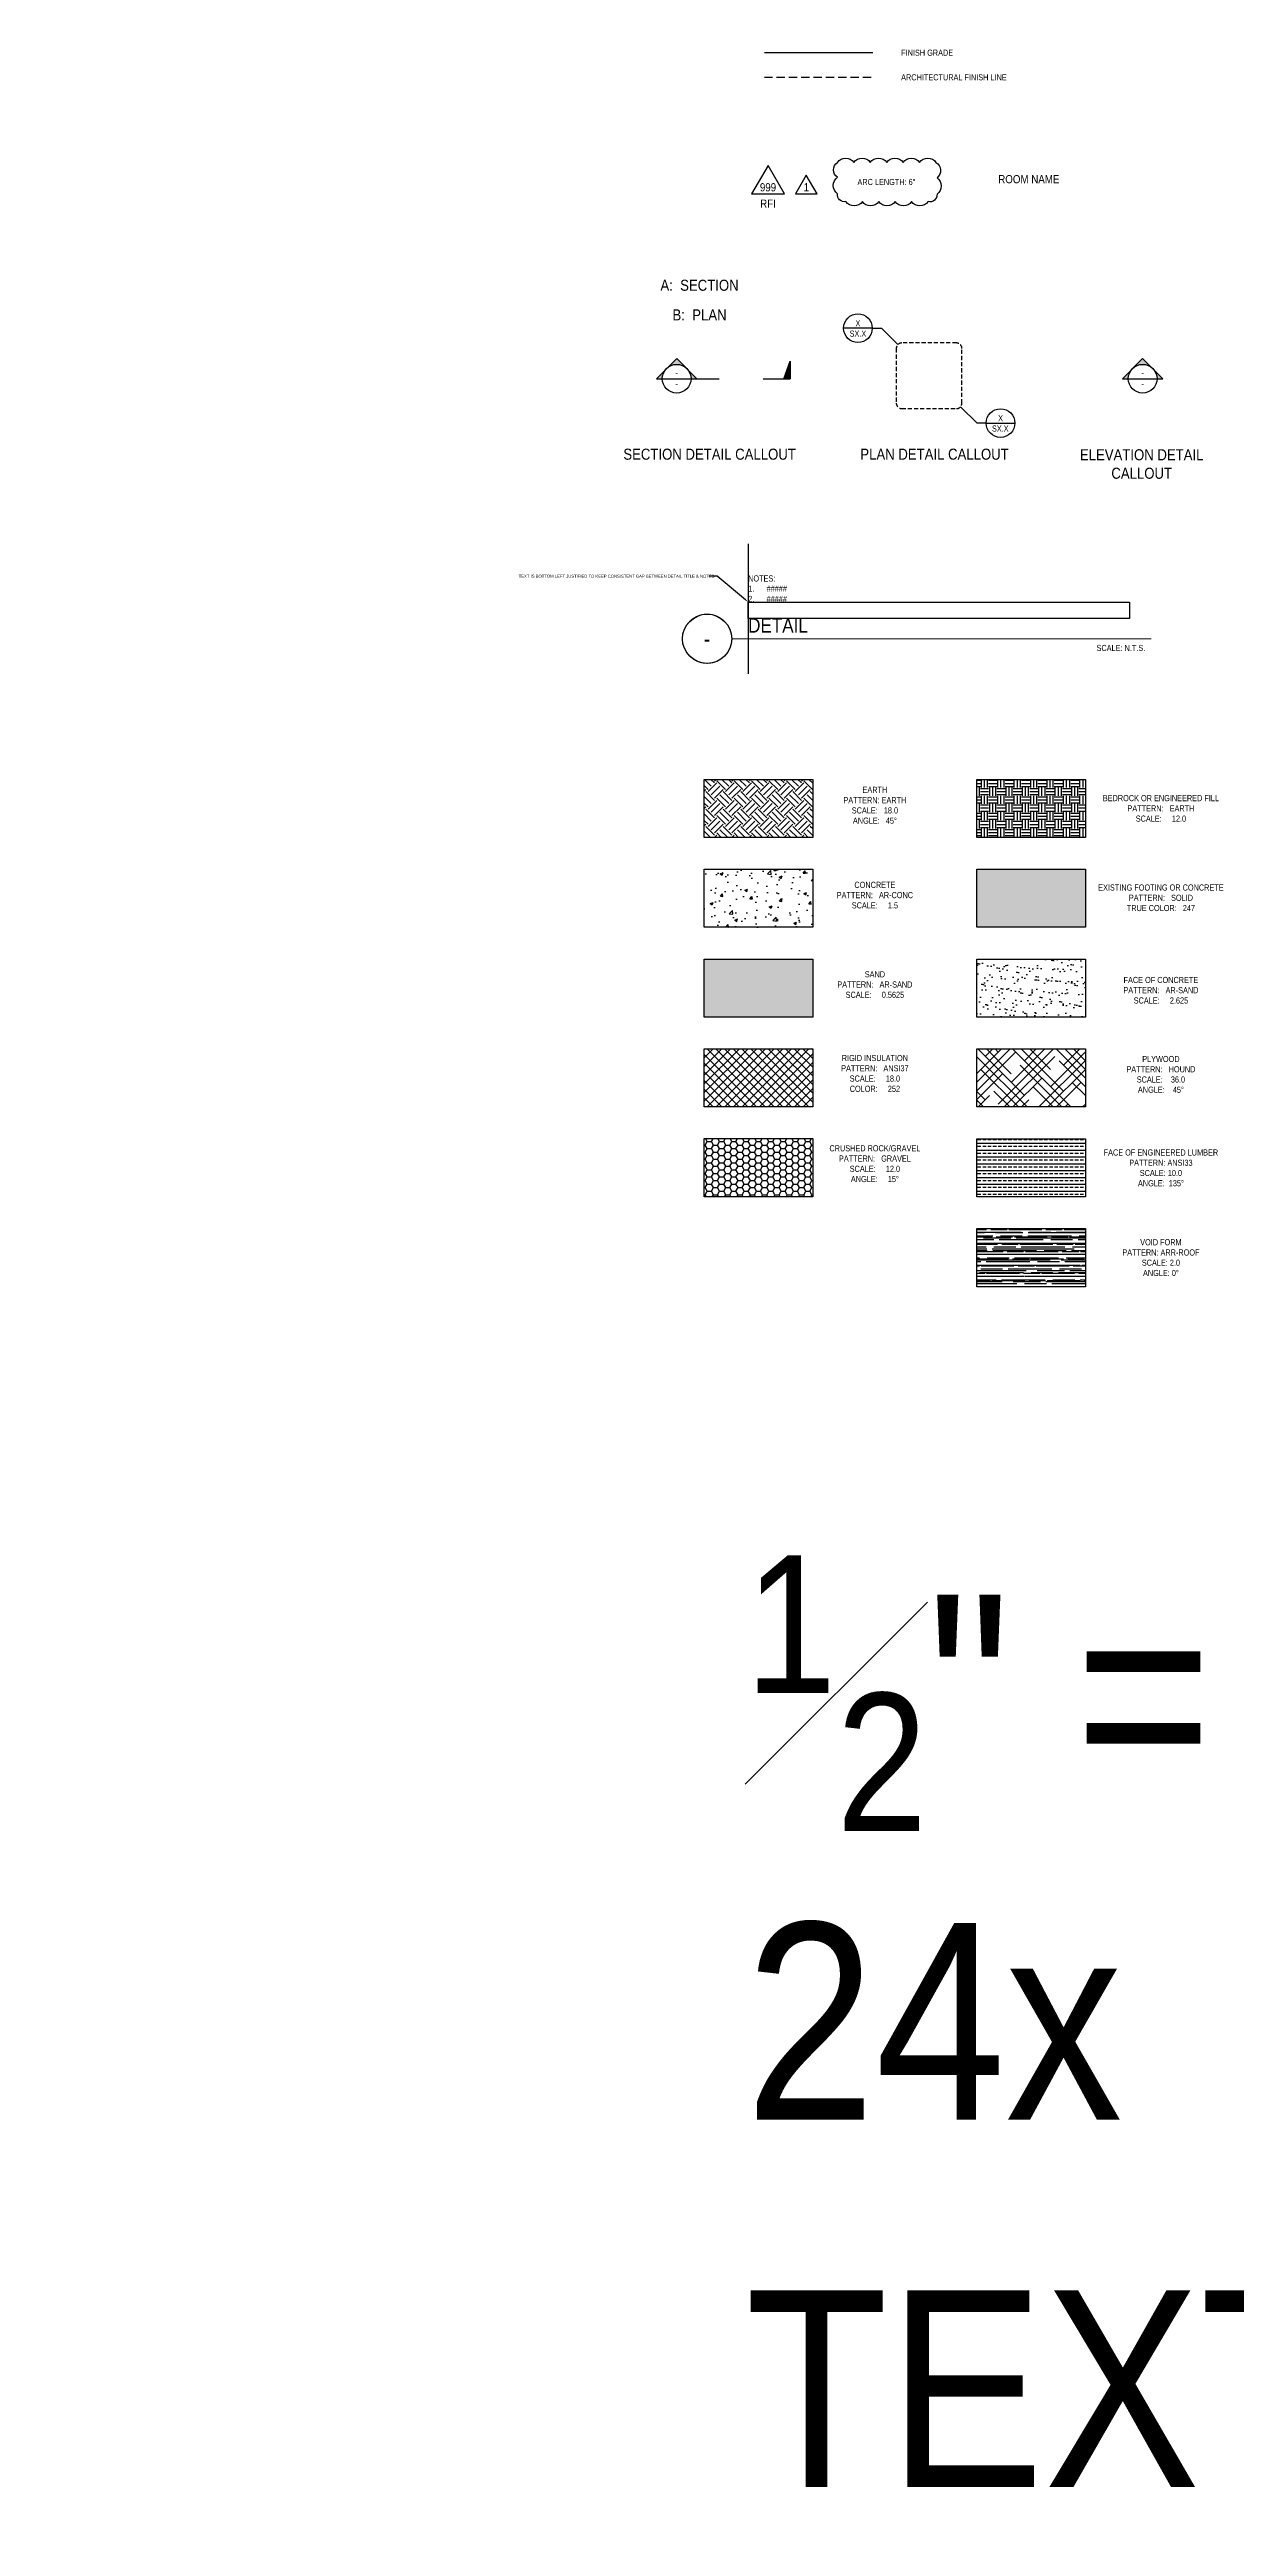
# Model space of a CAD drawing. Header units: inches. Extents: x -16404 to 14624, y -1591 to 16152.
# Drawn here: x 9454 to 9888, y -1004 to -98 of the extents above; entities that cross this region are included whole.
import ezdxf
from ezdxf import colors
from ezdxf.entities.mleader import LeaderData, LeaderLine
from ezdxf.enums import TextEntityAlignment as Align
from ezdxf.math import Vec2, Vec3

# ---------------------------------------------------------------- set-up
doc = ezdxf.new("R2010")
doc.units = ezdxf.units.IN
doc.header["$LTSCALE"] = 24
doc.header["$MEASUREMENT"] = 0
doc.linetypes.add('HIDDEN2', pattern=[0.1875, 0.125, -0.0625])
doc.linetypes.add('PHANTOM2', pattern=[1.25, 0.625, -0.125, 0.125, -0.125, 0.125, -0.125])
doc.layers.get('0').update_dxf_attribs({"linetype": 'CONTINUOUS'})
doc.layers.add('DESIGNER COMMENTS', color=221, linetype='CONTINUOUS', plot=False)
doc.layers.add('S-ANNO-NONPLOT', color=253, linetype='CONTINUOUS', plot=False)
for name, color, linetype in [('S-ANNO-NOTE', 4, 'CONTINUOUS'), ('S-ANNO-NOTE-EXIST', 251, 'CONTINUOUS'), ('S-ARCH-FINISHES', 1, 'HIDDEN2'), ('S-DETL-SYMB', 4, 'CONTINUOUS'), ('S-DETL-SYMB @ 1', 4, 'CONTINUOUS'), ('S-GRADE', 3, 'CONTINUOUS'), ('S-REV-1', 2, 'CONTINUOUS'), ('S-REV-DELTA', 2, 'CONTINUOUS'), ('S-ROOM-NAME', 252, 'CONTINUOUS')]:
    doc.layers.add(name, color=color, linetype=linetype)
doc.layers.add('S-HATCH-SOIL', color=7, linetype='CONTINUOUS', true_color=0x8f8f8f, transparency=0.8)
doc.layers.add('S-POCHE-247', color=7, linetype='CONTINUOUS', true_color=0xf7f7f7, transparency=0.8)
doc.layers.add('S-HATCH1', color=1, linetype='CONTINUOUS', transparency=0.5)
doc.layers.add('S-HATCH2', color=2, linetype='CONTINUOUS', transparency=0.5)
doc.styles.add('Arial', font='arial.ttf', dxfattribs={"width": 0.85})

# ---------------------------------------------------------------- blocks, each defined once
blk = doc.blocks.new('*U675')
at = {"layer": 'S-DETL-SYMB'}
h = blk.add_hatch(color=4, dxfattribs=at)
edge = h.paths.add_edge_path()
edge.add_line((0.219, 0), (0.309, 0))
edge.add_line((0.309, 0), (0, 0.309))
edge.add_line((0, 0.309), (-0.309, 0))
edge.add_line((-0.309, 0), (-0.219, 0))
edge.add_arc((0, 0), 0.219, 0, 180, ccw=False)
at = {"layer": 'S-DETL-SYMB', "color": 2, "linetype": 'PHANTOM2'}
for p, q in [((0.312, 0), (0.646, 0)), ((1.316, 0), (1.729, 0))]:
    blk.add_line(p, q, dxfattribs=at)
at = {"layer": 'S-DETL-SYMB'}
blk.add_line((-0.219, 0), (0.219, 0), dxfattribs=at)
blk.add_lwpolyline([(0.219, 0), (0.309, 0), (0, 0.309), (-0.309, 0), (-0.219, 0, -1)], format="xyb", close=True, dxfattribs=at)
blk.add_lwpolyline([(1.633, 0), (1.729, 0.267), (1.729, 0)], close=True, dxfattribs=at)
blk.add_circle((0, 0), 0.219, dxfattribs=at)
blk.add_solid([(1.729, 0.267), (1.633, 0), (1.729, 0)], dxfattribs=at)
at = {"layer": 'S-DETL-SYMB', "style": 'Arial', "width": 0.85, "flags": 8}
blk.add_attdef('VIEWNUMBER', text='', height=0.0938, dxfattribs=at).set_placement((0, 0.011), align=Align.BOTTOM_CENTER)
blk.add_attdef('SHEETNUMBER', text='', height=0.0938, dxfattribs=at).set_placement((0, -0.032), align=Align.TOP_CENTER)
blk = doc.blocks.new('_Integral')
at = {"color": 0, "linetype": 'ByBlock', "lineweight": -2}
for centre, start, end in [((0.44, -0.09), 102, 168), ((-0.44, 0.09), 282, 348)]:
    blk.add_arc(centre, 0.454, start, end, dxfattribs=at)
blk = doc.blocks.new('_DotBlank')
at = {"color": 0, "lineweight": -2}
blk.add_line((-0.5, 0), (-1, 0), dxfattribs=at)
blk.add_circle((0, 0), 0.5, dxfattribs=at)
blk = doc.blocks.new('ARROW-LOOP')
at = {"color": 0}
blk.add_lwpolyline([(-1.81, 0), (0.54, 0, 1.317177), (-0.46, -0.28)], format="xyb", dxfattribs=at)
blk = doc.blocks.new('_ClosedBlank')
at = {"color": 0, "linetype": 'ByBlock', "lineweight": -2}
for p, q in [((-1, 0.17), (0, 0)), ((-1, 0.17), (-1, -0.17)), ((0, 0), (-1, -0.17))]:
    blk.add_line(p, q, dxfattribs=at)
blk = doc.blocks.new('*U663')
at = {"layer": 'S-DETL-SYMB', "linetype": 'ByBlock'}
blk.add_lwpolyline([(-24, 20), (-24, -20, 0.414214), (-20, -24), (20, -24, 0.414214), (24, -20), (24, 20, 0.414214), (20, 24), (-20, 24, 0.414214)], format="xyb", close=True, dxfattribs=at)
blk = doc.blocks.new('*U664')
at = {"layer": 'S-DETL-SYMB'}
blk.add_lwpolyline([(-18.7, 12), (-39.7, 12)], dxfattribs=at)
at = {"layer": 'S-DETL-SYMB', "color": 2}
blk.add_lwpolyline([(-18.7, 12), (-12, 12), (0, 0)], dxfattribs=at)
at = {"layer": 'S-DETL-SYMB'}
blk.add_circle((-29.2, 12), 10.5, dxfattribs=at)
at = {"layer": 'S-ANNO-NOTE', "style": 'Arial', "width": 0.85}
blk.add_attdef('DETAILNO.', text='', height=4.5, dxfattribs=at).set_placement((-29.2, 12), align=Align.BOTTOM_CENTER)
blk.add_attdef('SHEETNO.', text='', height=4.5, dxfattribs=at).set_placement((-29.2, 8), align=Align.MIDDLE_CENTER)
blk = doc.blocks.new('*U671')
at = {"layer": 'S-DETL-SYMB', "color": 2}
blk.add_lwpolyline([(18.7, -12), (12, -12), (0, 0)], dxfattribs=at)
at = {"layer": 'S-DETL-SYMB'}
blk.add_lwpolyline([(18.7, -12), (39.7, -12)], dxfattribs=at)
blk.add_circle((29.2, -12), 10.5, dxfattribs=at)
at = {"layer": 'S-ANNO-NOTE', "style": 'Arial', "width": 0.85}
blk.add_attdef('DETAILNO.', text='', height=4.5, dxfattribs=at).set_placement((29.2, -12), align=Align.BOTTOM_CENTER)
blk.add_attdef('SHEETNO.', text='', height=4.5, dxfattribs=at).set_placement((29, -16), align=Align.MIDDLE_CENTER)
blk = doc.blocks.new('REV DELTA')
blk.add_lwpolyline([(2, 0), (0, 3.46), (-2, 0)], close=True)
at = {"style": 'Arial', "width": 0.85}
blk.add_attdef('1', text='', height=1.5, dxfattribs=at).set_placement((0, 1.23), align=Align.MIDDLE)
blk = doc.blocks.new('*U652')
at = {"layer": 'S-DETL-SYMB'}
h = blk.add_hatch(color=4, dxfattribs=at)
edge = h.paths.add_edge_path()
edge.add_line((0.219, 0), (0.309, 0))
edge.add_line((0.309, 0), (0, 0.309))
edge.add_line((0, 0.309), (-0.309, 0))
edge.add_line((-0.309, 0), (-0.219, 0))
edge.add_arc((0, 0), 0.219, 0, 180, ccw=False)
blk.add_line((-0.219, 0), (0.219, 0), dxfattribs=at)
blk.add_lwpolyline([(0.219, 0), (0.309, 0), (0, 0.309), (-0.309, 0), (-0.219, 0, -1)], format="xyb", close=True, dxfattribs=at)
blk.add_circle((0, 0), 0.219, dxfattribs=at)
at = {"layer": 'S-DETL-SYMB', "style": 'Arial', "width": 0.85, "flags": 8}
blk.add_attdef('VIEWNUMBER', text='', height=0.0938, dxfattribs=at).set_placement((0, 0.011), align=Align.BOTTOM_CENTER)
blk.add_attdef('SHEETNUMBER', text='', height=0.0938, dxfattribs=at).set_placement((0, -0.032), align=Align.TOP_CENTER)
blk = doc.blocks.new('*U654')
at = {"const_width": 0.375}
for points in [[(-9, 0, -1), (9, 0, 3.732051)], [(-9, 0, 1), (9, 0, -3.732051)]]:
    blk.add_lwpolyline(points, format="xyb", dxfattribs=at)
blk.add_lwpolyline([(9, 0), (162.42, 0)], dxfattribs=at)
blk.add_circle((0, 0), 9)
at = {"style": 'Arial', "width": 0.85}
for tag, p in [('DWG_TITLE_1', (15, 12.38)), ('DWG_TITLE_2', (15, 4.88))]:
    blk.add_attdef(tag, text='', height=5.25, dxfattribs=at).set_placement(p, align=Align.MIDDLE_LEFT)
blk.add_attdef('#', text='', height=6, dxfattribs=at).set_placement((0, 0), align=Align.MIDDLE_CENTER)
blk.add_attdef('SCALE', text='', height=2.25, dxfattribs=at).set_placement((160.17, -2.25), align=Align.TOP_RIGHT)
blk = doc.blocks.new('RevDelta_CA')
blk.add_lwpolyline([(12, 0), (0, 20.8), (-12, 0)], close=True)
at = {"style": 'Arial', "width": 0.85}
for tag, p in [('NUMBER', (0, 4.9)), ('TYPE', (0, -7.1))]:
    blk.add_attdef(tag, text='', height=6, dxfattribs=at).set_placement(p, align=Align.MIDDLE_CENTER)

msp = doc.modelspace()

# ---------------------------------------------------------------- hatches: boundary and pattern name
at = {"layer": 'S-HATCH-SOIL'}
h = msp.add_hatch(dxfattribs=at)
h.set_pattern_fill('EARTH', color=256, scale=18, angle=45, style=0)
h.set_pattern_definition([(45, (2499.499, -3496.412), (4e-16, 6.363961), [4.5, -4.5]), (45, (2498.3056, -3495.2187), (4e-16, 6.363961), [4.5, -4.5]), (45, (2497.1124, -3494.0255), (4e-16, 6.363961), [4.5, -4.5]), (135, (2497.1124, -3493.23), (-6.363961, 1e-15), [4.5, -4.5]), (135, (2498.3056, -3492.0368), (-6.363961, 1e-15), [4.5, -4.5]), (135, (2499.499, -3490.8435), (-6.363961, 1e-15), [4.5, -4.5])])
h.paths.add_polyline_path([(9693.33816, -364.80789), (9733.01596, -364.80789), (9733.01596, -386.07116), (9693.33816, -386.07116)])
h = msp.add_hatch(dxfattribs=at)
h.set_pattern_fill('EARTH', color=256, scale=12, style=0)
h.set_pattern_definition([(0, (2546.3318, -3496.412), (3, 3), [3, -3]), (0, (2546.3318, -3495.287), (3, 3), [3, -3]), (0, (2546.3318, -3494.162), (3, 3), [3, -3]), (90, (2546.7068, -3493.787), (-3, 3), [3, -3]), (90, (2547.8318, -3493.787), (-3, 3), [3, -3]), (90, (2548.9568, -3493.787), (-3, 3), [3, -3])])
h.paths.add_polyline_path([(9793.01596, -364.80789), (9832.69377, -364.80789), (9832.69377, -386.07116), (9793.01596, -386.07116)])
h = msp.add_hatch(dxfattribs=at)
h.set_pattern_fill('HONEY', color=256, scale=12, style=0)
h.set_pattern_definition([(0, (2476.475, -3529.237), (2.25, 1.2990381), [1.5, -3]), (120, (2476.475, -3529.237), (-2.25, 1.2990381), [1.5, -3]), (60, (2476.475, -3529.237), (4e-16, 2.59807621), [-3, 1.5])])
h.paths.add_polyline_path([(9693.33816, -496.23795), (9733.01596, -496.23795), (9733.01596, -517.50122), (9693.33816, -517.50122)])
at = {"layer": 'S-HATCH1'}
h = msp.add_hatch(dxfattribs=at)
h.set_pattern_fill('ANSI37', color=252, scale=18, style=0)
h.set_pattern_definition([(45, (2499.499, -3463.5002), (-1.59099026, 1.59099026), []), (135, (2499.499, -3463.5002), (-1.59099026, -1.59099026), [])])
h.paths.add_polyline_path([(9693.33816, -463.36958), (9733.01596, -463.36958), (9733.01596, -484.63286), (9693.33816, -484.63286)])
h = msp.add_hatch(dxfattribs=at)
h.set_pattern_fill('HOUND', color=252, scale=36, angle=45, style=0)
h.set_pattern_definition([(45, (4674.6673, -1772.3633), (4.7729708, 7.9549513), [36, -18]), (135, (4674.6673, -1772.3633), (4.7729708, -7.9549513), [36, -18])])
h.paths.add_polyline_path([(9793.01596, -463.41298), (9832.69377, -463.41298), (9832.69377, -484.67625), (9793.01596, -484.67625)])
h = msp.add_hatch(dxfattribs=at)
h.set_pattern_fill('ANSI33', color=252, scale=10, angle=135, style=0)
h.set_pattern_definition([(180, (2652.0216, -3627.9288), (-4e-16, -2.5), []), (180, (2650.7716, -3626.6788), (-4e-16, -2.5), [1.25, -0.625])])
h.paths.add_polyline_path([(9793.01596, -496.32474), (9832.69377, -496.32474), (9832.69377, -517.58801), (9793.01596, -517.58801)])
h = msp.add_hatch(dxfattribs=at)
h.set_pattern_fill('AR-RROOF', color=256, scale=2, style=0)
h.set_pattern_definition([(0, (6326.6323, -7446.5473), (4.4, 2), [30, -4, 10, -2]), (0, (6329.2923, -7445.5473), (-2, 2.66), [6, -0.66, 12, -1.5]), (0, (6327.6323, -7444.8473), (10.4, 1.34), [16, -2.8, 8, -2])])
h.paths.add_polyline_path([(9793.01596, -529.1497), (9832.69377, -529.1497), (9832.69377, -550.41298), (9793.01596, -550.41298)])
at = {"layer": 'S-HATCH2'}
h = msp.add_hatch(dxfattribs=at)
h.set_pattern_fill('AR-CONC', color=256, scale=1.5, style=0)
h.set_pattern_definition([(50, (2499.499, -3496.412), (10.758903, -0.941282), [1.125, -12.375]), (355, (2499.499, -3496.412), (-2.08127, 11.282882), [0.9, -9.9]), (100.45144, (2500.395, -3496.49), (8.677633, 10.3416), [0.956103, -10.517132]), (46.1842, (2499.499, -3493.412), (16.00862, -2.48279), [1.6875, -18.5625]), (96.63564, (2500.833, -3493.619), (14.01993, 14.61178), [1.434155, -15.775706]), (351.18416, (2499.499, -3493.412), (14.01993, 14.61178), [1.35, -14.85]), (21, (2500.999, -3494.162), (8.953606, -6.039283), [1.125, -12.375]), (326, (2500.999, -3494.162), (3.64973, 10.87725), [0.9, -9.9]), (71.45144, (2501.745, -3494.665), (12.603336, 4.837967), [0.956103, -10.517132]), (37.5, (2499.499, -3496.412), (0.1823978, 4.9934078), [0, -9.78, 0, -10.05, 0, -9.9375]), (7.5, (2499.499, -3496.412), (3.946043, 5.9161757), [0, -5.73, 0, -9.555, 0, -3.7875]), (327.5, (2496.154, -3496.412), (8.0073365, -0.338323), [0, -3.75, 0, -11.7, 0, -15.525]), (317.5, (2494.654, -3496.412), (8.7477925, 1.501575), [0, -4.875, 0, -7.77, 0, -11.025])])
h.paths.add_polyline_path([(9693.33816, -397.67625), (9733.01596, -397.67625), (9733.01596, -418.93952), (9693.33816, -418.93952)])
h = msp.add_hatch(dxfattribs=at)
h.set_pattern_fill('AR-SAND', color=256, scale=0.5625, angle=30, style=0)
h.set_pattern_definition([(67.5, (2499.4989, -3496.412), (-0.57260572, 0.92091468), [0, -0.855, 0, -0.95625, 0, -0.9140625]), (37.5, (2499.4989, -3496.412), (0.06839919, 1.87252793), [0, -0.46125, 0, -0.770625, 0, -0.2953125]), (357.5, (2498.8997, -3496.7579), (1.51542925, 0.87860915), [0, -0.28125, 0, -1.0125, 0, -1.321875]), (347.5, (2498.8997, -3496.7579), (1.21755613, 1.27302336), [0, -0.140625, 0, -0.66375, 0, -0.759375])])
h.paths.add_polyline_path([(9693.33816, -430.54461), (9733.01596, -430.54461), (9733.01596, -451.80789), (9693.33816, -451.80789)])
h = msp.add_hatch(dxfattribs=at)
h.set_pattern_fill('AR-SAND', color=256, scale=2.625, angle=30, style=0)
h.set_pattern_definition([(67.5, (2546.3318, -3496.412), (-2.67216, 4.2976018), [0, -3.99, 0, -4.4625, 0, -4.265625]), (37.5, (2546.332, -3496.412), (0.319196, 8.7384637), [0, -2.1525, 0, -3.59625, 0, -1.378125]), (357.5, (2543.5356, -3498.0263), (7.0720031, 4.100176), [0, -1.3125, 0, -4.725, 0, -6.16875]), (347.5, (2543.5356, -3498.026), (5.6819286, 5.9407757), [0, -0.65625, 0, -3.0975, 0, -3.54375])])
h.paths.add_polyline_path([(9793.01596, -430.54461), (9832.69377, -430.54461), (9832.69377, -451.80789), (9793.01596, -451.80789)])
at = {"layer": 'S-POCHE-247'}
h = msp.add_hatch(color=256, dxfattribs=at)
h.dxf.hatch_style = 1
h.paths.add_polyline_path([(9793.01596, -397.67625), (9832.69377, -397.67625), (9832.69377, -418.93952), (9793.01596, -418.93952)])

# ---------------------------------------------------------------- linework, layer by layer
at = {"layer": 'DESIGNER COMMENTS'}
msp.add_line((9709.41768, -278.61791), (9709.41768, -326.15819), dxfattribs=at)
msp.add_lwpolyline([(9709.41768, -299.94113), (9848.83588, -299.94113), (9848.83588, -305.94113), (9709.41768, -305.94113)], close=True, dxfattribs=at)
at = {"layer": 'S-ANNO-NONPLOT', "linetype": 'ByBlock'}
for points in [[(9693.33816, -364.80789), (9733.01596, -364.80789), (9733.01596, -386.07116), (9693.33816, -386.07116)], [(9793.01596, -364.80789), (9832.69377, -364.80789), (9832.69377, -386.07116), (9793.01596, -386.07116)], [(9693.33816, -397.67625), (9733.01596, -397.67625), (9733.01596, -418.93952), (9693.33816, -418.93952)], [(9793.01596, -397.67625), (9832.69377, -397.67625), (9832.69377, -418.93952), (9793.01596, -418.93952)], [(9693.33816, -430.54461), (9733.01596, -430.54461), (9733.01596, -451.80789), (9693.33816, -451.80789)], [(9793.01596, -430.54461), (9832.69377, -430.54461), (9832.69377, -451.80789), (9793.01596, -451.80789)], [(9693.33816, -463.36958), (9733.01596, -463.36958), (9733.01596, -484.63286), (9693.33816, -484.63286)], [(9793.01596, -463.41298), (9832.69377, -463.41298), (9832.69377, -484.67625), (9793.01596, -484.67625)], [(9693.33816, -496.23795), (9733.01596, -496.23795), (9733.01596, -517.50122), (9693.33816, -517.50122)], [(9793.01596, -496.32474), (9832.69377, -496.32474), (9832.69377, -517.58801), (9793.01596, -517.58801)], [(9793.01596, -529.1497), (9832.69377, -529.1497), (9832.69377, -550.41298), (9793.01596, -550.41298)]]:
    msp.add_lwpolyline(points, close=True, dxfattribs=at)
at = {"layer": 'S-ARCH-FINISHES'}
msp.add_line((9715.34181, -107.93991), (9755.01962, -107.93991), dxfattribs=at)
at = {"layer": 'S-GRADE'}
msp.add_line((9715.34181, -98.93991), (9755.01962, -98.93991), dxfattribs=at)
at = {"layer": 'S-REV-1'}
msp.add_lwpolyline([(9742.07977, -139.11819, -0.52056705), (9748.07977, -139.11819, -0.52056705), (9754.07977, -139.11819, -0.52056705), (9760.07977, -139.11819, -0.52056705), (9766.07977, -139.11819, -0.52056705), (9772.07977, -139.11819, -0.52056705), (9778.07977, -139.11819, -0.52056705), (9778.45674, -144.74122, -0.52056705), (9778.45674, -150.74122, -0.52056705), (9775.176, -153.46049, -0.52056705), (9769.176, -153.46049, -0.52056705), (9763.176, -153.46049, -0.52056705), (9757.176, -153.46049, -0.52056705), (9751.176, -153.46049, -0.52056705), (9745.176, -153.46049, -0.52056705), (9742.07977, -150.55672, -0.52056705), (9742.07977, -144.55672, -0.52056705)], format="xyb", close=True, dxfattribs=at)

# ---------------------------------------------------------------- block references
at = {"layer": 'S-ANNO-NOTE'}
msp.add_blockref('*U654', (9694.41768, -313.37329), dxfattribs=at).add_auto_attribs({'#': '-', 'DWG_TITLE_2': 'DETAIL', 'SCALE': 'SCALE: N.T.S.'})
at = {"layer": 'S-DETL-SYMB', "xscale": 0.5, "yscale": 0.5, "zscale": 0.5}
for name, p in [('*U664', (9764.14906, -205.7623)), ('*U671', (9787.08538, -228.4739))]:
    msp.add_blockref(name, p, dxfattribs=at).add_auto_attribs({'DETAILNO.': 'X', 'SHEETNO.': 'SX.X'})
at = {"layer": 'S-DETL-SYMB', "linetype": 'HIDDEN2', "xscale": 0.5, "yscale": 0.5, "zscale": 0.5}
msp.add_blockref('*U663', (9775.56328, -217.17652), dxfattribs=at)
at = {"layer": 'S-DETL-SYMB @ 1', "xscale": 24, "yscale": 24, "zscale": 24}
for name, p in [('*U675', (9683.29222, -218.24666)), ('*U652', (9853.633, -218.24666))]:
    msp.add_blockref(name, p, dxfattribs=at).add_auto_attribs({'VIEWNUMBER': '-', 'SHEETNUMBER': '-'})
at = {"layer": 'S-REV-DELTA'}
for name, p, xscale, yscale, zscale, values in [('RevDelta_CA', (9716.6876, -150.66152), 0.5, 0.5, 0.5, {'NUMBER': '999', 'TYPE': 'RFI'}), ('REV DELTA', (9730.68789, -150.66152), 2, 2, 2, {'1': '1'})]:
    msp.add_blockref(name, p, dxfattribs=dict(at, xscale=xscale, yscale=yscale, zscale=zscale)).add_auto_attribs(values)

# ---------------------------------------------------------------- texts
at = {"layer": 'S-ANNO-NOTE', "color": 191, "style": 'Arial'}
for s, insert, char_height, width, attachment_point in [('FINISH GRADE', (9765.34717, -98.99836), 2.25, 84.4149763, 4), ('ARCHITECTURAL FINISH LINE', (9765.34717, -107.99836), 2.25, 84.4149763, 4), ('ELEVATION DETAIL CALLOUT', (9853.27938, -254.90759), 4.05, 46.1001978, 8)]:
    msp.add_mtext(s, dxfattribs=dict(at, insert=insert, char_height=char_height, width=width, attachment_point=attachment_point))
at = {"layer": 'S-ANNO-NOTE', "style": 'Arial'}
for s, insert, char_height, width, attachment_point in [('ARC LENGTH: 6"', (9759.94152, -146.28934), 2.25, 58.8453495, 5), ('NOTES:\\P\\pi-6.75,l6.75,t6.75;1.^I#####\\P2.^I#####', (9709.41768, -299.94113), 2.25, 137.8788787, 7), ('EARTH\\PPATTERN: EARTH\\PSCALE:   18.0\\PANGLE:   45%%D', (9755.75131, -374.3057), 2.25, 58.8453495, 5), ('BEDROCK OR ENGINEERED FILL\\PPATTERN:   EARTH \\PSCALE:     12.0', (9860.3044, -375.43952), 2.25, 58.8453495, 5), ('CONCRETE\\PPATTERN:   AR-CONC \\PSCALE:     1.5', (9755.75131, -407.17406), 2.25, 58.8453495, 5), ('EXISTING FOOTING OR CONCRETE\\PPATTERN:   SOLID\\PTRUE COLOR:   247', (9860.3044, -408.15269), 2.25, 58.8453495, 5), ('SAND\\PPATTERN:   AR-SAND \\PSCALE:     0.5625', (9755.75131, -439.88723), 2.25, 58.8453495, 5), ('FACE OF CONCRETE\\PPATTERN:   AR-SAND \\PSCALE:     2.625', (9860.3044, -441.96459), 2.25, 58.8453495, 5), ('RIGID INSULATION\\PPATTERN:   ANSI37 \\PSCALE:     18.0\\PCOLOR:     252', (9755.75131, -472.4018), 2.25, 58.8453495, 5), ('PLYWOOD\\PPATTERN:   HOUND \\PSCALE:    36.0\\PANGLE:    45%%D', (9860.3044, -472.75559), 2.25, 58.8453495, 5), ('CRUSHED ROCK/GRAVEL\\PPATTERN:   GRAVEL \\PSCALE:     12.0\\PANGLE:     15%%D', (9755.75131, -505.42536), 2.25, 58.8453495, 5), ('FACE OF ENGINEERED LUMBER\\PPATTERN:^IANSI33 \\PSCALE:^I10.0\\PANGLE: ^I135°', (9860.3044, -506.95637), 2.25, 58.8453495, 5), ('VOID FORM\\PPATTERN:^IARR-ROOF \\PSCALE:^I2.0\\PANGLE:^I0°', (9860.3044, -539.78134), 2.25, 58.8453495, 5), ('\\A1;{\\H0.7x;\\S1#2;}" = 1\'-0"\\P24x\\PTEXT SIZE: 2{\\H0.7x;\\S1#4;}"', (9708.36226, -648.71202), 72, 1151.6129253, 1)]:
    msp.add_mtext(s, dxfattribs=dict(at, insert=insert, char_height=char_height, width=width, attachment_point=attachment_point))
at = {"layer": 'S-ANNO-NOTE', "color": 6, "char_height": 4.05, "width": 62.1601305, "attachment_point": 8, "style": 'Arial'}
for s, insert in [('A:  SECTION', (9691.65243, -186.13502)), ('B:  PLAN', (9691.65243, -196.92816))]:
    msp.add_mtext(s, dxfattribs=dict(at, insert=insert))
at = {"layer": 'S-ANNO-NOTE', "color": 191, "char_height": 4.05, "attachment_point": 8, "style": 'Arial'}
for s, insert in [('SECTION DETAIL CALLOUT', (9695.32597, -247.93753)), ('PLAN DETAIL CALLOUT', (9777.5565, -247.93753))]:
    msp.add_mtext(s, dxfattribs=dict(at, insert=insert))
at = {"layer": 'S-ROOM-NAME', "insert": (9812.02182, -145.27242), "char_height": 3, "width": 22.3638131, "attachment_point": 5, "style": 'Arial'}
msp.add_mtext('ROOM NAME', dxfattribs=at)

# ---------------------------------------------------------------- leaders
at = {"layer": 'DESIGNER COMMENTS'}
ml = msp.add_multileader_mtext('Standard', dxfattribs=at)
ml.set_content('\\A1;{\\C256;TEXT IS BOTTOM LEFT JUSTIFIED TO KEEP CONSISTENT GAP BETWEEN DETAIL TITLE & NOTES}', color=4, style='Arial')
ml.set_leader_properties(color=256)
ml.build(insert=Vec2(0, 0))
ml.multileader.update_dxf_attribs({"dogleg_length": 0.36, "arrow_head_size": 1.3125, "scale": 12})
ctx = ml.context
ctx.base_point, ctx.scale, ctx.char_height, ctx.arrow_head_size, ctx.landing_gap_size, ctx.plane_origin = Vec3(9645.86691, -290.52056), 12, 1.125, 1.3125, 1.08, Vec3(9771.72831, 257.24778)
ctx.text_align_type = 2
notes = []
notes.append((ctx, [(0, (1, 1, 0), (9698.09189, -290.52056), (-1, 0), 3, [(0, [(9709.41768, -299.94113)], 0, [])])]))
ctx.mtext.insert, ctx.mtext.width, ctx.mtext.defined_height, ctx.mtext.alignment, ctx.mtext.flow_direction = Vec3(9697.08937, -289.94501), 47.6925722, 12.6708, 3, 5
at = {"layer": 'S-ANNO-NOTE'}
ml = msp.add_multileader_mtext('Standard', dxfattribs=at)
ml.set_content('TEXT', color=4, style='Arial')
ml.set_leader_properties(color=2)
ml.set_arrow_properties(name='INTEGRAL')
ml.build(insert=Vec2(0, 0))
ml.multileader.update_dxf_attribs({"dogleg_length": 0.36, "arrow_head_size": 1.75, "scale": 16})
ctx = ml.context
ctx.base_point, ctx.scale, ctx.char_height, ctx.arrow_head_size, ctx.landing_gap_size, ctx.plane_origin = Vec3(9014.20288, -190.44177), 16, 1.5, 1.75, 1.44, Vec3(8960.01081, 116.37833)
notes.append((ctx, [(0, (1, 1, 0), (9012.20288, -190.44177), (1, 0), 2, [(0, [(9000.88917, -179.12806)], 0, [])])]))
ctx.mtext.insert, ctx.mtext.width, ctx.mtext.flow_direction = Vec3(9015.64288, -189.69177), 32, 5
ml = msp.add_multileader_mtext('Standard', dxfattribs=at)
ml.set_content('\\A1;TEXT', color=4, style='Arial')
ml.set_leader_properties(color=2)
ml.set_arrow_properties(name='DOTBLANK')
ml.build(insert=Vec2(0, 0))
ml.multileader.update_dxf_attribs({"dogleg_length": 0.36, "arrow_head_size": 1.75, "scale": 16})
ctx = ml.context
ctx.base_point, ctx.scale, ctx.char_height, ctx.arrow_head_size, ctx.landing_gap_size, ctx.plane_origin = Vec3(9014.20288, -206.44177), 16, 1.5, 1.75, 1.44, Vec3(8968.49609, 91.89305)
notes.append((ctx, [(0, (1, 1, 0), (9012.20288, -206.44177), (1, 0), 2, [(0, [(9000.88917, -195.12806)], 0, [])])]))
ctx.mtext.insert, ctx.mtext.width, ctx.mtext.defined_height, ctx.mtext.flow_direction = Vec3(9015.64288, -205.69177), 32, 5.03236, 5
ml = msp.add_multileader_mtext('Standard', dxfattribs=at)
ml.set_content('\\A1;TEXT', color=4, style='Arial')
ml.set_leader_properties(color=2)
ml.build(insert=Vec2(0, 0))
ml.multileader.update_dxf_attribs({"dogleg_length": 0.36, "arrow_head_size": 1.75, "scale": 16})
ctx = ml.context
ctx.base_point, ctx.scale, ctx.char_height, ctx.arrow_head_size, ctx.landing_gap_size, ctx.plane_origin = Vec3(9014.20288, -222.44177), 16, 1.5, 1.75, 1.44, Vec3(8968.49609, 75.89305)
notes.append((ctx, [(0, (1, 1, 0), (9012.20288, -222.44177), (1, 0), 2, [(0, [(9000.88917, -211.12806)], 0, [])])]))
ctx.mtext.insert, ctx.mtext.width, ctx.mtext.flow_direction = Vec3(9015.64288, -221.69177), 32, 5
ml = msp.add_multileader_mtext('Standard', dxfattribs=at)
ml.set_content('TEXT', color=4, style='Arial')
ml.set_leader_properties(color=2)
ml.set_arrow_properties(name='INTEGRAL')
ml.build(insert=Vec2(0, 0))
ml.multileader.update_dxf_attribs({"dogleg_length": 0.36, "arrow_head_size": 2.625, "scale": 24})
ctx = ml.context
ctx.base_point, ctx.scale, ctx.char_height, ctx.arrow_head_size, ctx.landing_gap_size, ctx.plane_origin = Vec3(10051.36133, -240.70998), 24, 2.25, 2.625, 2.16, Vec3(10117.15733, 66.11012)
ctx.text_align_type = 2
notes.append((ctx, [(0, (1, 1, 0), (10065.39335, -240.70998), (-1, 0), 3, [(0, [(10081.93582, -223.73942)], 0, [])])]))
ctx.mtext.insert, ctx.mtext.width, ctx.mtext.alignment, ctx.mtext.flow_direction = Vec3(10060.23335, -239.58498), 48, 3, 5
ml = msp.add_multileader_mtext('Standard', dxfattribs=at)
ml.set_content('TEXT', color=4, style='Arial')
ml.set_leader_properties(color=2)
ml.set_arrow_properties(name='ARROW-LOOP')
ml.build(insert=Vec2(0, 0))
ml.multileader.update_dxf_attribs({"dogleg_length": 0.36, "arrow_head_size": 1.75, "scale": 16})
ctx = ml.context
ctx.base_point, ctx.scale, ctx.char_height, ctx.arrow_head_size, ctx.landing_gap_size, ctx.plane_origin = Vec3(9014.20288, -238.44177), 16, 1.5, 1.75, 1.44, Vec3(8968.49609, 59.89305)
notes.append((ctx, [(0, (1, 1, 0), (9012.20288, -238.44177), (1, 0), 2, [(0, [(9000.88917, -227.12806)], 0, [])])]))
ctx.mtext.insert, ctx.mtext.width, ctx.mtext.flow_direction = Vec3(9015.64288, -237.69177), 32, 5
ml = msp.add_multileader_mtext('Standard', dxfattribs=at)
ml.set_content('\\A1;TEXT', color=4, style='Arial')
ml.set_leader_properties(color=2)
ml.set_arrow_properties(name='DOTBLANK')
ml.build(insert=Vec2(0, 0))
ml.multileader.update_dxf_attribs({"dogleg_length": 0.36, "arrow_head_size": 2.625, "scale": 24})
ctx = ml.context
ctx.base_point, ctx.scale, ctx.char_height, ctx.arrow_head_size, ctx.landing_gap_size, ctx.plane_origin = Vec3(10051.36133, -264.70998), 24, 2.25, 2.625, 2.16, Vec3(10108.67205, 33.62484)
ctx.text_align_type = 2
notes.append((ctx, [(0, (1, 1, 0), (10065.39335, -264.70998), (-1, 0), 3, [(0, [(10081.93582, -247.73942)], 0, [])])]))
ctx.mtext.insert, ctx.mtext.width, ctx.mtext.defined_height, ctx.mtext.alignment, ctx.mtext.flow_direction = Vec3(10060.23335, -263.58498), 48, 7.54853, 3, 5
ml = msp.add_multileader_mtext('Standard', dxfattribs=at)
ml.set_content('TEXT', color=4, style='Arial')
ml.set_leader_properties(color=2)
ml.build(insert=Vec2(0, 0))
ml.multileader.update_dxf_attribs({"dogleg_length": 21.88349, "arrow_head_size": 1.75, "scale": 16})
ctx = ml.context
ctx.base_point, ctx.scale, ctx.char_height, ctx.arrow_head_size, ctx.landing_gap_size, ctx.plane_origin = Vec3(9014.20288, -254.44177), 16, 1.5, 1.75, 1.44, Vec3(8957.68747, 185.61928)
notes.append((ctx, [(0, (1, 1, 0), (9012.20288, -254.44177), (1, 0), 2, [(0, [(8998.06055, -251.61353), (9003.71759, -245.95649)], 0, [])])]))
ctx.mtext.insert, ctx.mtext.width, ctx.mtext.flow_direction = Vec3(9015.64288, -253.69177), 32, 5
ml = msp.add_multileader_mtext('Standard', dxfattribs=at)
ml.set_content('TEXT', color=4, style='Arial')
ml.set_leader_properties(color=2)
ml.build(insert=Vec2(0, 0))
ml.multileader.update_dxf_attribs({"dogleg_length": 0.36, "arrow_head_size": 1.75, "scale": 16})
ctx = ml.context
ctx.base_point, ctx.scale, ctx.char_height, ctx.arrow_head_size, ctx.landing_gap_size, ctx.plane_origin = Vec3(9014.20288, -270.44177), 16, 1.5, 1.75, 1.44, Vec3(8968.49609, 27.89305)
notes.append((ctx, [(0, (1, 1, 0), (9012.20288, -270.44177), (1, 0), 2, [(1, [(9000.88917, -259.12806), (9000.88917, -281.75548)], 0, [])])]))
ctx.mtext.insert, ctx.mtext.width, ctx.mtext.flow_direction = Vec3(9015.64288, -269.69177), 32, 5
ml = msp.add_multileader_mtext('Standard', dxfattribs=at)
ml.set_content('\\A1;TEXT', color=4, style='Arial')
ml.set_leader_properties(color=2)
ml.build(insert=Vec2(0, 0))
ml.multileader.update_dxf_attribs({"dogleg_length": 0.36, "arrow_head_size": 2.625, "scale": 24})
ctx = ml.context
ctx.base_point, ctx.scale, ctx.char_height, ctx.arrow_head_size, ctx.landing_gap_size, ctx.plane_origin = Vec3(10051.36133, -288.70998), 24, 2.25, 2.625, 2.16, Vec3(10108.67205, 9.62484)
ctx.text_align_type = 2
notes.append((ctx, [(0, (1, 1, 0), (10065.39335, -288.70998), (-1, 0), 3, [(0, [(10081.93582, -271.73942)], 0, [])])]))
ctx.mtext.insert, ctx.mtext.width, ctx.mtext.alignment, ctx.mtext.flow_direction = Vec3(10060.23335, -287.58498), 48, 3, 5
at = {"layer": 'S-ANNO-NOTE', "color": 191}
ml = msp.add_multileader_mtext('Standard', dxfattribs=at)
ml.set_content('(LEADER w/ DIFFERENT ARROWS)', color=191, style='Arial')
ml.set_leader_properties(color=191)
ml.build(insert=Vec2(0, 0))
ml.multileader.update_dxf_attribs({"text_right_attachment_type": 3, "dogleg_length": 0.36, "arrow_head_size": 1.75, "scale": 16})
ctx = ml.context
ctx.base_point, ctx.scale, ctx.char_height, ctx.arrow_head_size, ctx.landing_gap_size, ctx.plane_origin = Vec3(9038.25112, -270.44177), 16, 1.5, 1.75, 1.44, Vec3(8991.67927, 26.66645)
ctx.right_attachment = 3
notes.append((ctx, [(0, (1, 1, 0), (9036.25112, -270.44177), (1, 0), 2, [(0, [(9021.72034, -270.44177)], 0, [])])]))
ctx.mtext.insert, ctx.mtext.width, ctx.mtext.defined_height, ctx.mtext.flow_direction = Vec3(9039.69112, -269.47127), 39.9616719, 6.10855, 5
at = {"layer": 'S-ANNO-NOTE'}
ml = msp.add_multileader_mtext('Standard', dxfattribs=at)
ml.set_content('TEXT', color=4, style='Arial')
ml.set_leader_properties(color=2)
ml.set_arrow_properties(name='ARROW-LOOP')
ml.build(insert=Vec2(0, 0))
ml.multileader.update_dxf_attribs({"dogleg_length": 0.36, "arrow_head_size": 2.625, "scale": 24})
ctx = ml.context
ctx.base_point, ctx.scale, ctx.char_height, ctx.arrow_head_size, ctx.landing_gap_size, ctx.plane_origin = Vec3(10051.36133, -312.70998), 24, 2.25, 2.625, 2.16, Vec3(10108.67205, -14.37516)
ctx.text_align_type = 2
notes.append((ctx, [(0, (1, 1, 0), (10065.39335, -312.70998), (-1, 0), 3, [(0, [(10081.93582, -295.73942)], 0, [])])]))
ctx.mtext.insert, ctx.mtext.width, ctx.mtext.alignment, ctx.mtext.flow_direction = Vec3(10060.23335, -311.58498), 48, 3, 5
ml = msp.add_multileader_mtext('Standard', dxfattribs=at)
ml.set_content('TEXT', color=4, style='Arial')
ml.set_leader_properties(color=2)
ml.build(insert=Vec2(0, 0))
ml.multileader.update_dxf_attribs({"dogleg_length": 21.88349, "arrow_head_size": 2.625, "scale": 24})
ctx = ml.context
ctx.base_point, ctx.scale, ctx.char_height, ctx.arrow_head_size, ctx.landing_gap_size, ctx.plane_origin = Vec3(10051.36133, -336.70998), 24, 2.25, 2.625, 2.16, Vec3(10119.48067, 103.35107)
ctx.text_align_type = 2
notes.append((ctx, [(0, (1, 1, 0), (10065.39335, -336.70998), (-1, 0), 3, [(0, [(10081.93582, -336.70998), (10073.45054, -328.2247)], 0, [])])]))
ctx.mtext.insert, ctx.mtext.width, ctx.mtext.alignment, ctx.mtext.flow_direction = Vec3(10060.23335, -335.58498), 48, 3, 5
ml = msp.add_multileader_mtext('Standard', dxfattribs=at)
ml.set_content('TEXT', color=4, style='Arial')
ml.set_leader_properties(color=2)
ml.build(insert=Vec2(0, 0))
ml.multileader.update_dxf_attribs({"dogleg_length": 0.36, "arrow_head_size": 2.625, "scale": 24})
ctx = ml.context
ctx.base_point, ctx.scale, ctx.char_height, ctx.arrow_head_size, ctx.landing_gap_size, ctx.plane_origin = Vec3(10051.36133, -360.70998), 24, 2.25, 2.625, 2.16, Vec3(10108.67205, -62.37516)
ctx.text_align_type = 2
notes.append((ctx, [(0, (1, 1, 0), (10065.39335, -360.70998), (-1, 0), 3, [(1, [(10081.93582, -343.73942), (10081.93582, -377.68054)], 0, [])])]))
ctx.mtext.insert, ctx.mtext.width, ctx.mtext.alignment, ctx.mtext.flow_direction = Vec3(10060.23335, -359.58498), 48, 3, 5
at = {"layer": 'S-ANNO-NOTE-EXIST'}
ml = msp.add_multileader_mtext('Standard', dxfattribs=at)
ml.set_content('{\\C256;TEXT}', color=4, style='Arial')
ml.set_leader_properties(color=256)
ml.set_arrow_properties(name='INTEGRAL')
ml.build(insert=Vec2(0, 0))
ml.multileader.update_dxf_attribs({"dogleg_length": 0.36, "arrow_head_size": 2.625, "scale": 24})
ctx = ml.context
ctx.base_point, ctx.scale, ctx.char_height, ctx.arrow_head_size, ctx.landing_gap_size, ctx.plane_origin = Vec3(9897.42021, -240.70998), 24, 2.25, 2.625, 2.16, Vec3(9956.10651, 57.62484)
ctx.text_align_type = 2
notes.append((ctx, [(0, (1, 1, 0), (9911.45222, -240.70998), (-1, 0), 3, [(0, [(9927.9947, -223.73942)], 0, [])])]))
ctx.mtext.insert, ctx.mtext.width, ctx.mtext.alignment, ctx.mtext.flow_direction = Vec3(9906.29222, -239.58498), 48, 3, 5
ml = msp.add_multileader_mtext('Standard', dxfattribs=at)
ml.set_content('{\\C256;TEXT}', color=4, style='Arial')
ml.set_leader_properties(color=256)
ml.set_arrow_properties(name='DOTBLANK')
ml.build(insert=Vec2(0, 0))
ml.multileader.update_dxf_attribs({"dogleg_length": 0.36, "arrow_head_size": 2.625, "scale": 24})
ctx = ml.context
ctx.base_point, ctx.scale, ctx.char_height, ctx.arrow_head_size, ctx.landing_gap_size, ctx.plane_origin = Vec3(9897.42021, -264.70998), 24, 2.25, 2.625, 2.16, Vec3(9956.10651, 33.62484)
ctx.text_align_type = 2
notes.append((ctx, [(0, (1, 1, 0), (9911.45222, -264.70998), (-1, 0), 3, [(0, [(9927.9947, -247.73942)], 0, [])])]))
ctx.mtext.insert, ctx.mtext.width, ctx.mtext.alignment, ctx.mtext.flow_direction = Vec3(9906.29222, -263.58498), 48, 3, 5
ml = msp.add_multileader_mtext('Standard', dxfattribs=at)
ml.set_content('{\\C256;TEXT}', color=4, style='Arial')
ml.set_leader_properties(color=256)
ml.set_arrow_properties(name='CLOSEDBLANK')
ml.build(insert=Vec2(0, 0))
ml.multileader.update_dxf_attribs({"dogleg_length": 0.36, "arrow_head_size": 2.625, "scale": 24})
ctx = ml.context
ctx.base_point, ctx.scale, ctx.char_height, ctx.arrow_head_size, ctx.landing_gap_size, ctx.plane_origin = Vec3(9897.42021, -288.70998), 24, 2.25, 2.625, 2.16, Vec3(9956.10651, 9.62484)
ctx.text_align_type = 2
notes.append((ctx, [(0, (1, 1, 0), (9911.45222, -288.70998), (-1, 0), 3, [(0, [(9927.9947, -271.73942)], 0, [])])]))
ctx.mtext.insert, ctx.mtext.width, ctx.mtext.alignment, ctx.mtext.flow_direction = Vec3(9906.29222, -287.58498), 48, 3, 5
ml = msp.add_multileader_mtext('Standard', dxfattribs=at)
ml.set_content('{\\C256;TEXT}', color=4, style='Arial')
ml.set_leader_properties(color=256)
ml.set_arrow_properties(name='ARROW-LOOP')
ml.build(insert=Vec2(0, 0))
ml.multileader.update_dxf_attribs({"dogleg_length": 0.36, "arrow_head_size": 2.625, "scale": 24})
ctx = ml.context
ctx.base_point, ctx.scale, ctx.char_height, ctx.arrow_head_size, ctx.landing_gap_size, ctx.plane_origin = Vec3(9897.42021, -312.70998), 24, 2.25, 2.625, 2.16, Vec3(9956.10651, -14.37516)
ctx.text_align_type = 2
notes.append((ctx, [(0, (1, 1, 0), (9911.45222, -312.70998), (-1, 0), 3, [(0, [(9927.9947, -295.73942)], 0, [])])]))
ctx.mtext.insert, ctx.mtext.width, ctx.mtext.alignment, ctx.mtext.flow_direction = Vec3(9906.29222, -311.58498), 48, 3, 5
for ctx, leaders in notes:
    for number, flags, end, landing, length, lines in leaders:
        leader = LeaderData()
        leader.index, (leader.has_last_leader_line, leader.has_dogleg_vector, leader.attachment_direction) = number, flags
        leader.last_leader_point, leader.dogleg_vector, leader.dogleg_length = Vec3(end), Vec3(landing), length
        for number, points, colour, breaks in lines:
            line = LeaderLine()
            line.index, line.vertices, line.color, line.breaks = number, Vec3.list(points), colors.encode_raw_color(colour), breaks
            leader.lines.append(line)
        ctx.leaders.append(leader)

doc.saveas('drawing.dxf')
